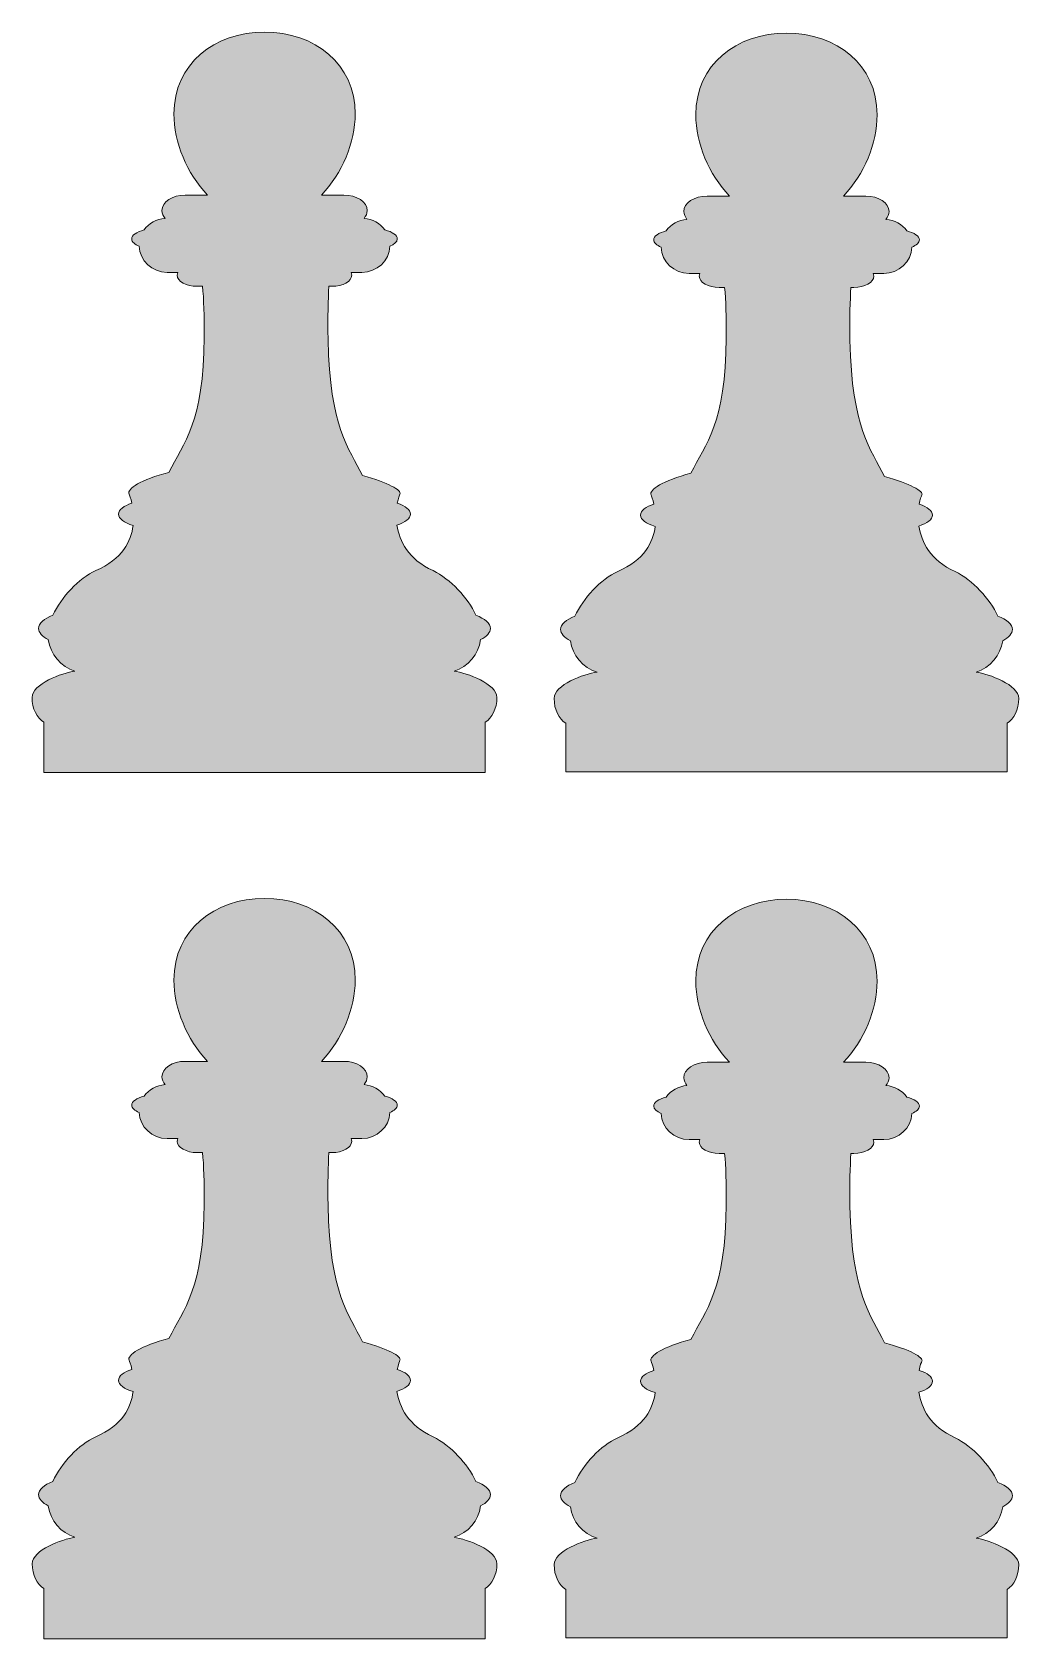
# Model space of a CAD drawing. Header units: inches. Extents: x 492 to 1331, y -1203 to -612.
# Drawn here: x 1131.2 to 1208.3, y -1193.5 to -1068 of the extents above; entities that cross this region are included whole.
import ezdxf

# ---------------------------------------------------------------- set-up
doc = ezdxf.new("R2010")
doc.units = ezdxf.units.IN
doc.header["$MEASUREMENT"] = 0
doc.layers.add('Layer 1', color=7, linetype='Continuous')

msp = doc.modelspace()

# ---------------------------------------------------------------- hatches: boundary and pattern name
at = {"layer": 'Layer 1'}
h = msp.add_hatch(color=7, dxfattribs=at)
h.dxf.hatch_style = 2
edge = h.paths.add_edge_path()
edge.add_spline(control_points=[(1167.48, -1119.92), (1167.48, -1118.88), (1165.16, -1118.01), (1164.13, -1117.86), (1165.23, -1117.53), (1166.05, -1116.57), (1166.21, -1115.41), (1166.69, -1115.16), (1166.97, -1114.86), (1166.97, -1114.54), (1166.97, -1114.14), (1166.54, -1113.78), (1165.84, -1113.5), (1165.2, -1112.12), (1163.85, -1110.68), (1162.5, -1110.02), (1160.55, -1109.14), (1159.86, -1107.71), (1159.67, -1106.46), (1160.32, -1106.25), (1160.73, -1105.94), (1160.73, -1105.6), (1160.73, -1105.27), (1160.33, -1104.96), (1159.7, -1104.75), (1159.77, -1104.37), (1159.86, -1104.11), (1159.9, -1104.04), (1160.07, -1103.76), (1158.99, -1103.13), (1156.98, -1102.59), (1155.95, -1100.46), (1154.42, -1098.87), (1154.29, -1091.94), (1154.26, -1090.19), (1154.29, -1088.84), (1154.36, -1087.81), (1154.36, -1087.81), (1154.59, -1087.81), (1154.59, -1087.81), (1155.45, -1087.81), (1156.14, -1087.42), (1156.14, -1086.93), (1156.14, -1086.86), (1156.12, -1086.79), (1156.09, -1086.72), (1156.09, -1086.72), (1156.93, -1086.72), (1156.93, -1086.72), (1158.12, -1086.72), (1159.08, -1085.81), (1159.12, -1084.68), (1159.48, -1084.53), (1159.7, -1084.33), (1159.7, -1084.11), (1159.7, -1083.82), (1159.32, -1083.56), (1158.73, -1083.4), (1158.36, -1082.9), (1157.77, -1082.55), (1157.1, -1082.5), (1157.25, -1082.32), (1157.35, -1082.12), (1157.35, -1081.89), (1157.35, -1081.22), (1156.53, -1080.68), (1155.52, -1080.68), (1155.52, -1080.68), (1153.78, -1080.68), (1153.78, -1080.68), (1155.38, -1078.99), (1156.41, -1076.56), (1156.41, -1074.34), (1156.41, -1070.43), (1153.24, -1067.95), (1149.33, -1067.95), (1145.42, -1067.95), (1142.25, -1070.43), (1142.25, -1074.34), (1142.25, -1076.56), (1143.27, -1078.99), (1144.87, -1080.68), (1144.87, -1080.68), (1143.14, -1080.68), (1143.14, -1080.68), (1142.13, -1080.68), (1141.31, -1081.22), (1141.31, -1081.89), (1141.31, -1082.12), (1141.4, -1082.32), (1141.56, -1082.5), (1140.88, -1082.55), (1140.29, -1082.9), (1139.92, -1083.4), (1139.34, -1083.56), (1138.95, -1083.82), (1138.95, -1084.11), (1138.95, -1084.33), (1139.17, -1084.53), (1139.54, -1084.68), (1139.58, -1085.81), (1140.54, -1086.72), (1141.72, -1086.72), (1141.72, -1086.72), (1142.56, -1086.72), (1142.56, -1086.72), (1142.53, -1086.79), (1142.51, -1086.86), (1142.51, -1086.93), (1142.51, -1087.42), (1143.21, -1087.81), (1144.07, -1087.81), (1144.07, -1087.81), (1144.49, -1087.81), (1144.49, -1087.81), (1144.58, -1088.81), (1144.63, -1090.11), (1144.62, -1091.78), (1144.59, -1098.43), (1142.99, -1100.07), (1141.86, -1102.34), (1139.66, -1102.9), (1138.56, -1103.64), (1138.75, -1104.04), (1138.78, -1104.11), (1138.89, -1104.37), (1138.97, -1104.75), (1138.33, -1104.96), (1137.92, -1105.26), (1137.92, -1105.6), (1137.92, -1105.96), (1138.37, -1106.28), (1139.06, -1106.49), (1138.91, -1107.71), (1138.22, -1109.11), (1136.15, -1110.02), (1134.8, -1110.61), (1133.45, -1112.1), (1132.8, -1113.5), (1132.11, -1113.78), (1131.68, -1114.14), (1131.68, -1114.54), (1131.68, -1114.86), (1131.97, -1115.16), (1132.44, -1115.41), (1132.6, -1116.57), (1133.42, -1117.53), (1134.52, -1117.86), (1133.5, -1118.01), (1131.17, -1118.88), (1131.17, -1119.92), (1131.17, -1120.8), (1131.55, -1121.55), (1132.09, -1121.86), (1132.09, -1121.86), (1132.09, -1125.8), (1132.09, -1125.8), (1132.09, -1125.8), (1166.57, -1125.8), (1166.57, -1125.8), (1166.57, -1125.8), (1166.57, -1121.86), (1166.57, -1121.86), (1167.1, -1121.55), (1167.48, -1120.8), (1167.48, -1119.92)], knot_values=[0, 0, 0, 0, 1, 1, 1, 2, 2, 2, 3, 3, 3, 4, 4, 4, 5, 5, 5, 6, 6, 6, 7, 7, 7, 8, 8, 8, 9, 9, 9, 10, 10, 10, 11, 11, 11, 12, 12, 12, 13, 13, 13, 14, 14, 14, 15, 15, 15, 16, 16, 16, 17, 17, 17, 18, 18, 18, 19, 19, 19, 20, 20, 20, 21, 21, 21, 22, 22, 22, 23, 23, 23, 24, 24, 24, 25, 25, 25, 26, 26, 26, 27, 27, 27, 28, 28, 28, 29, 29, 29, 30, 30, 30, 31, 31, 31, 32, 32, 32, 33, 33, 33, 34, 34, 34, 35, 35, 35, 36, 36, 36, 37, 37, 37, 38, 38, 38, 39, 39, 39, 40, 40, 40, 41, 41, 41, 42, 42, 42, 43, 43, 43, 44, 44, 44, 45, 45, 45, 46, 46, 46, 47, 47, 47, 48, 48, 48, 49, 49, 49, 50, 50, 50, 51, 51, 51, 52, 52, 52, 53, 53, 53, 54, 54, 54, 55, 55, 55, 55], degree=3, periodic=1)
h = msp.add_hatch(color=7, dxfattribs=at)
h.dxf.hatch_style = 2
edge = h.paths.add_edge_path()
edge.add_spline(control_points=[(1208.25, -1120), (1208.25, -1118.95), (1205.93, -1118.09), (1204.91, -1117.94), (1206, -1117.6), (1206.83, -1116.65), (1206.99, -1115.49), (1207.46, -1115.23), (1207.75, -1114.94), (1207.75, -1114.61), (1207.75, -1114.22), (1207.32, -1113.85), (1206.62, -1113.57), (1205.97, -1112.2), (1204.63, -1110.75), (1203.28, -1110.09), (1201.33, -1109.22), (1200.63, -1107.78), (1200.45, -1106.54), (1201.1, -1106.32), (1201.51, -1106.02), (1201.51, -1105.68), (1201.51, -1105.34), (1201.11, -1105.04), (1200.47, -1104.83), (1200.54, -1104.44), (1200.63, -1104.18), (1200.68, -1104.11), (1200.84, -1103.83), (1199.77, -1103.21), (1197.75, -1102.66), (1196.73, -1100.54), (1195.19, -1098.95), (1195.06, -1092.02), (1195.03, -1090.27), (1195.06, -1088.92), (1195.14, -1087.89), (1195.14, -1087.89), (1195.36, -1087.89), (1195.36, -1087.89), (1196.22, -1087.89), (1196.92, -1087.49), (1196.92, -1087.01), (1196.92, -1086.94), (1196.9, -1086.86), (1196.87, -1086.8), (1196.87, -1086.8), (1197.7, -1086.8), (1197.7, -1086.8), (1198.89, -1086.8), (1199.85, -1085.89), (1199.89, -1084.76), (1200.26, -1084.6), (1200.48, -1084.4), (1200.48, -1084.18), (1200.48, -1083.89), (1200.09, -1083.64), (1199.51, -1083.48), (1199.14, -1082.97), (1198.55, -1082.63), (1197.87, -1082.58), (1198.03, -1082.4), (1198.12, -1082.19), (1198.12, -1081.97), (1198.12, -1081.3), (1197.3, -1080.76), (1196.29, -1080.76), (1196.29, -1080.76), (1194.56, -1080.76), (1194.56, -1080.76), (1196.16, -1079.07), (1197.18, -1076.64), (1197.18, -1074.41), (1197.18, -1070.5), (1194.01, -1068.03), (1190.1, -1068.03), (1186.19, -1068.03), (1183.02, -1070.5), (1183.02, -1074.41), (1183.02, -1076.64), (1184.05, -1079.07), (1185.65, -1080.76), (1185.65, -1080.76), (1183.91, -1080.76), (1183.91, -1080.76), (1182.9, -1080.76), (1182.08, -1081.3), (1182.08, -1081.97), (1182.08, -1082.19), (1182.18, -1082.4), (1182.33, -1082.58), (1181.66, -1082.63), (1181.06, -1082.97), (1180.7, -1083.48), (1180.11, -1083.64), (1179.73, -1083.89), (1179.73, -1084.18), (1179.73, -1084.4), (1179.95, -1084.6), (1180.31, -1084.76), (1180.35, -1085.89), (1181.31, -1086.8), (1182.5, -1086.8), (1182.5, -1086.8), (1183.34, -1086.8), (1183.34, -1086.8), (1183.3, -1086.86), (1183.29, -1086.94), (1183.29, -1087.01), (1183.29, -1087.49), (1183.98, -1087.89), (1184.84, -1087.89), (1184.84, -1087.89), (1185.27, -1087.89), (1185.27, -1087.89), (1185.36, -1088.89), (1185.41, -1090.18), (1185.4, -1091.85), (1185.37, -1098.5), (1183.77, -1100.15), (1182.64, -1102.41), (1180.44, -1102.98), (1179.33, -1103.72), (1179.53, -1104.11), (1179.56, -1104.18), (1179.66, -1104.44), (1179.75, -1104.82), (1179.1, -1105.03), (1178.7, -1105.34), (1178.7, -1105.68), (1178.7, -1106.03), (1179.14, -1106.35), (1179.84, -1106.56), (1179.69, -1107.79), (1179, -1109.19), (1176.93, -1110.09), (1175.58, -1110.69), (1174.22, -1112.17), (1173.58, -1113.58), (1172.88, -1113.86), (1172.46, -1114.22), (1172.46, -1114.61), (1172.46, -1114.94), (1172.74, -1115.23), (1173.22, -1115.49), (1173.38, -1116.65), (1174.2, -1117.6), (1175.3, -1117.94), (1174.27, -1118.09), (1171.95, -1118.95), (1171.95, -1120), (1171.95, -1120.88), (1172.33, -1121.63), (1172.86, -1121.93), (1172.86, -1121.93), (1172.86, -1125.73), (1172.86, -1125.73), (1172.86, -1125.73), (1207.34, -1125.73), (1207.34, -1125.73), (1207.34, -1125.73), (1207.34, -1121.93), (1207.34, -1121.93), (1207.88, -1121.63), (1208.25, -1120.88), (1208.25, -1120)], knot_values=[0, 0, 0, 0, 1, 1, 1, 2, 2, 2, 3, 3, 3, 4, 4, 4, 5, 5, 5, 6, 6, 6, 7, 7, 7, 8, 8, 8, 9, 9, 9, 10, 10, 10, 11, 11, 11, 12, 12, 12, 13, 13, 13, 14, 14, 14, 15, 15, 15, 16, 16, 16, 17, 17, 17, 18, 18, 18, 19, 19, 19, 20, 20, 20, 21, 21, 21, 22, 22, 22, 23, 23, 23, 24, 24, 24, 25, 25, 25, 26, 26, 26, 27, 27, 27, 28, 28, 28, 29, 29, 29, 30, 30, 30, 31, 31, 31, 32, 32, 32, 33, 33, 33, 34, 34, 34, 35, 35, 35, 36, 36, 36, 37, 37, 37, 38, 38, 38, 39, 39, 39, 40, 40, 40, 41, 41, 41, 42, 42, 42, 43, 43, 43, 44, 44, 44, 45, 45, 45, 46, 46, 46, 47, 47, 47, 48, 48, 48, 49, 49, 49, 50, 50, 50, 51, 51, 51, 52, 52, 52, 53, 53, 53, 54, 54, 54, 55, 55, 55, 55], degree=3, periodic=1)
h = msp.add_hatch(color=7, dxfattribs=at)
h.dxf.hatch_style = 2
edge = h.paths.add_edge_path()
edge.add_spline(control_points=[(1167.48, -1187.59), (1167.48, -1186.54), (1165.16, -1185.68), (1164.13, -1185.53), (1165.23, -1185.19), (1166.05, -1184.24), (1166.21, -1183.08), (1166.69, -1182.82), (1166.97, -1182.52), (1166.97, -1182.2), (1166.97, -1181.81), (1166.54, -1181.44), (1165.84, -1181.16), (1165.2, -1179.79), (1163.85, -1178.34), (1162.5, -1177.68), (1160.55, -1176.8), (1159.86, -1175.37), (1159.67, -1174.13), (1160.32, -1173.91), (1160.73, -1173.61), (1160.73, -1173.27), (1160.73, -1172.93), (1160.33, -1172.63), (1159.7, -1172.42), (1159.77, -1172.03), (1159.86, -1171.77), (1159.9, -1171.7), (1160.07, -1171.42), (1158.99, -1170.8), (1156.98, -1170.25), (1155.95, -1168.13), (1154.42, -1166.54), (1154.29, -1159.61), (1154.26, -1157.86), (1154.29, -1156.51), (1154.36, -1155.48), (1154.36, -1155.48), (1154.59, -1155.48), (1154.59, -1155.48), (1155.45, -1155.48), (1156.14, -1155.08), (1156.14, -1154.6), (1156.14, -1154.52), (1156.12, -1154.45), (1156.09, -1154.38), (1156.09, -1154.38), (1156.93, -1154.38), (1156.93, -1154.38), (1158.11, -1154.38), (1159.08, -1153.48), (1159.12, -1152.35), (1159.48, -1152.19), (1159.7, -1151.99), (1159.7, -1151.77), (1159.7, -1151.48), (1159.32, -1151.23), (1158.73, -1151.07), (1158.36, -1150.56), (1157.77, -1150.22), (1157.1, -1150.17), (1157.25, -1149.99), (1157.35, -1149.78), (1157.35, -1149.56), (1157.35, -1148.89), (1156.53, -1148.35), (1155.52, -1148.35), (1155.52, -1148.35), (1153.78, -1148.35), (1153.78, -1148.35), (1155.38, -1146.66), (1156.41, -1144.23), (1156.41, -1142), (1156.41, -1138.09), (1153.24, -1135.62), (1149.33, -1135.62), (1145.42, -1135.62), (1142.25, -1138.09), (1142.25, -1142), (1142.25, -1144.23), (1143.27, -1146.66), (1144.87, -1148.35), (1144.87, -1148.35), (1143.14, -1148.35), (1143.14, -1148.35), (1142.13, -1148.35), (1141.31, -1148.89), (1141.31, -1149.56), (1141.31, -1149.78), (1141.4, -1149.99), (1141.56, -1150.17), (1140.88, -1150.22), (1140.29, -1150.56), (1139.92, -1151.07), (1139.34, -1151.23), (1138.95, -1151.48), (1138.95, -1151.77), (1138.95, -1151.99), (1139.17, -1152.19), (1139.54, -1152.35), (1139.58, -1153.48), (1140.54, -1154.38), (1141.72, -1154.38), (1141.72, -1154.38), (1142.56, -1154.38), (1142.56, -1154.38), (1142.53, -1154.45), (1142.51, -1154.52), (1142.51, -1154.6), (1142.51, -1155.08), (1143.21, -1155.48), (1144.07, -1155.48), (1144.07, -1155.48), (1144.49, -1155.48), (1144.49, -1155.48), (1144.58, -1156.48), (1144.63, -1157.77), (1144.62, -1159.44), (1144.59, -1166.09), (1142.99, -1167.74), (1141.86, -1170), (1139.66, -1170.56), (1138.56, -1171.31), (1138.75, -1171.7), (1138.78, -1171.77), (1138.89, -1172.03), (1138.97, -1172.41), (1138.33, -1172.62), (1137.92, -1172.93), (1137.92, -1173.27), (1137.92, -1173.62), (1138.37, -1173.94), (1139.06, -1174.15), (1138.91, -1175.37), (1138.22, -1176.78), (1136.15, -1177.68), (1134.8, -1178.28), (1133.45, -1179.76), (1132.8, -1181.16), (1132.11, -1181.45), (1131.68, -1181.81), (1131.68, -1182.2), (1131.68, -1182.52), (1131.97, -1182.82), (1132.44, -1183.08), (1132.6, -1184.24), (1133.42, -1185.19), (1134.52, -1185.53), (1133.5, -1185.68), (1131.18, -1186.54), (1131.18, -1187.59), (1131.18, -1188.47), (1131.55, -1189.22), (1132.09, -1189.52), (1132.09, -1189.52), (1132.09, -1193.46), (1132.09, -1193.46), (1132.09, -1193.46), (1166.56, -1193.46), (1166.56, -1193.46), (1166.56, -1193.46), (1166.56, -1189.52), (1166.56, -1189.52), (1167.1, -1189.22), (1167.48, -1188.47), (1167.48, -1187.59)], knot_values=[0, 0, 0, 0, 1, 1, 1, 2, 2, 2, 3, 3, 3, 4, 4, 4, 5, 5, 5, 6, 6, 6, 7, 7, 7, 8, 8, 8, 9, 9, 9, 10, 10, 10, 11, 11, 11, 12, 12, 12, 13, 13, 13, 14, 14, 14, 15, 15, 15, 16, 16, 16, 17, 17, 17, 18, 18, 18, 19, 19, 19, 20, 20, 20, 21, 21, 21, 22, 22, 22, 23, 23, 23, 24, 24, 24, 25, 25, 25, 26, 26, 26, 27, 27, 27, 28, 28, 28, 29, 29, 29, 30, 30, 30, 31, 31, 31, 32, 32, 32, 33, 33, 33, 34, 34, 34, 35, 35, 35, 36, 36, 36, 37, 37, 37, 38, 38, 38, 39, 39, 39, 40, 40, 40, 41, 41, 41, 42, 42, 42, 43, 43, 43, 44, 44, 44, 45, 45, 45, 46, 46, 46, 47, 47, 47, 48, 48, 48, 49, 49, 49, 50, 50, 50, 51, 51, 51, 52, 52, 52, 53, 53, 53, 54, 54, 54, 55, 55, 55, 55], degree=3, periodic=1)
h = msp.add_hatch(color=7, dxfattribs=at)
h.dxf.hatch_style = 2
edge = h.paths.add_edge_path()
edge.add_spline(control_points=[(1208.25, -1187.66), (1208.25, -1186.62), (1205.93, -1185.75), (1204.91, -1185.6), (1206, -1185.27), (1206.83, -1184.31), (1206.99, -1183.15), (1207.46, -1182.9), (1207.75, -1182.6), (1207.75, -1182.28), (1207.75, -1181.88), (1207.32, -1181.52), (1206.62, -1181.24), (1205.97, -1179.86), (1204.62, -1178.42), (1203.28, -1177.76), (1201.33, -1176.88), (1200.63, -1175.45), (1200.45, -1174.2), (1201.1, -1173.99), (1201.51, -1173.68), (1201.51, -1173.34), (1201.51, -1173), (1201.11, -1172.7), (1200.47, -1172.49), (1200.54, -1172.11), (1200.63, -1171.85), (1200.68, -1171.78), (1200.84, -1171.49), (1199.77, -1170.87), (1197.75, -1170.33), (1196.73, -1168.2), (1195.19, -1166.61), (1195.06, -1159.68), (1195.03, -1157.93), (1195.06, -1156.58), (1195.14, -1155.55), (1195.14, -1155.55), (1195.36, -1155.55), (1195.36, -1155.55), (1196.22, -1155.55), (1196.92, -1155.16), (1196.92, -1154.67), (1196.92, -1154.6), (1196.9, -1154.53), (1196.87, -1154.46), (1196.87, -1154.46), (1197.7, -1154.46), (1197.7, -1154.46), (1198.89, -1154.46), (1199.85, -1153.55), (1199.89, -1152.42), (1200.26, -1152.27), (1200.48, -1152.07), (1200.48, -1151.85), (1200.48, -1151.56), (1200.09, -1151.3), (1199.51, -1151.14), (1199.14, -1150.64), (1198.55, -1150.29), (1197.87, -1150.24), (1198.03, -1150.06), (1198.12, -1149.85), (1198.12, -1149.63), (1198.12, -1148.96), (1197.3, -1148.42), (1196.29, -1148.42), (1196.29, -1148.42), (1194.56, -1148.42), (1194.56, -1148.42), (1196.16, -1146.73), (1197.18, -1144.3), (1197.18, -1142.08), (1197.18, -1138.17), (1194.01, -1135.69), (1190.1, -1135.69), (1186.19, -1135.69), (1183.02, -1138.17), (1183.02, -1142.08), (1183.02, -1144.3), (1184.05, -1146.73), (1185.65, -1148.42), (1185.65, -1148.42), (1183.91, -1148.42), (1183.91, -1148.42), (1182.9, -1148.42), (1182.08, -1148.96), (1182.08, -1149.63), (1182.08, -1149.85), (1182.18, -1150.06), (1182.33, -1150.24), (1181.66, -1150.29), (1181.06, -1150.64), (1180.7, -1151.14), (1180.11, -1151.3), (1179.73, -1151.56), (1179.73, -1151.85), (1179.73, -1152.07), (1179.95, -1152.27), (1180.31, -1152.42), (1180.35, -1153.55), (1181.31, -1154.46), (1182.5, -1154.46), (1182.5, -1154.46), (1183.34, -1154.46), (1183.34, -1154.46), (1183.3, -1154.53), (1183.29, -1154.6), (1183.29, -1154.67), (1183.29, -1155.16), (1183.98, -1155.55), (1184.84, -1155.55), (1184.84, -1155.55), (1185.27, -1155.55), (1185.27, -1155.55), (1185.36, -1156.55), (1185.41, -1157.85), (1185.4, -1159.52), (1185.37, -1166.17), (1183.77, -1167.81), (1182.64, -1170.08), (1180.44, -1170.64), (1179.33, -1171.38), (1179.53, -1171.78), (1179.56, -1171.85), (1179.66, -1172.11), (1179.75, -1172.49), (1179.1, -1172.7), (1178.7, -1173), (1178.7, -1173.34), (1178.7, -1173.7), (1179.14, -1174.02), (1179.84, -1174.23), (1179.69, -1175.45), (1179, -1176.85), (1176.93, -1177.76), (1175.58, -1178.35), (1174.22, -1179.84), (1173.58, -1181.24), (1172.88, -1181.52), (1172.46, -1181.88), (1172.46, -1182.28), (1172.46, -1182.6), (1172.74, -1182.9), (1173.22, -1183.15), (1173.38, -1184.31), (1174.2, -1185.27), (1175.3, -1185.6), (1174.27, -1185.75), (1171.95, -1186.62), (1171.95, -1187.66), (1171.95, -1188.54), (1172.33, -1189.29), (1172.86, -1189.6), (1172.86, -1189.6), (1172.86, -1193.39), (1172.86, -1193.39), (1172.86, -1193.39), (1207.34, -1193.39), (1207.34, -1193.39), (1207.34, -1193.39), (1207.34, -1189.6), (1207.34, -1189.6), (1207.88, -1189.29), (1208.25, -1188.54), (1208.25, -1187.66)], knot_values=[0, 0, 0, 0, 1, 1, 1, 2, 2, 2, 3, 3, 3, 4, 4, 4, 5, 5, 5, 6, 6, 6, 7, 7, 7, 8, 8, 8, 9, 9, 9, 10, 10, 10, 11, 11, 11, 12, 12, 12, 13, 13, 13, 14, 14, 14, 15, 15, 15, 16, 16, 16, 17, 17, 17, 18, 18, 18, 19, 19, 19, 20, 20, 20, 21, 21, 21, 22, 22, 22, 23, 23, 23, 24, 24, 24, 25, 25, 25, 26, 26, 26, 27, 27, 27, 28, 28, 28, 29, 29, 29, 30, 30, 30, 31, 31, 31, 32, 32, 32, 33, 33, 33, 34, 34, 34, 35, 35, 35, 36, 36, 36, 37, 37, 37, 38, 38, 38, 39, 39, 39, 40, 40, 40, 41, 41, 41, 42, 42, 42, 43, 43, 43, 44, 44, 44, 45, 45, 45, 46, 46, 46, 47, 47, 47, 48, 48, 48, 49, 49, 49, 50, 50, 50, 51, 51, 51, 52, 52, 52, 53, 53, 53, 54, 54, 54, 55, 55, 55, 55], degree=3, periodic=1)

# ---------------------------------------------------------------- linework, layer by layer
at = {"layer": 'Layer 1', "lineweight": 0}
for points in [[(1167.48, -1119.92), (1167.48, -1118.88), (1165.16, -1118.01), (1164.13, -1117.86), (1165.23, -1117.53), (1166.05, -1116.57), (1166.21, -1115.41), (1166.69, -1115.16), (1166.97, -1114.86), (1166.97, -1114.54), (1166.97, -1114.14), (1166.54, -1113.78), (1165.84, -1113.5), (1165.2, -1112.12), (1163.85, -1110.68), (1162.5, -1110.02), (1160.55, -1109.14), (1159.86, -1107.71), (1159.67, -1106.46), (1160.32, -1106.25), (1160.73, -1105.94), (1160.73, -1105.6), (1160.73, -1105.27), (1160.33, -1104.96), (1159.7, -1104.75), (1159.77, -1104.37), (1159.86, -1104.11), (1159.9, -1104.04), (1160.07, -1103.76), (1158.99, -1103.13), (1156.98, -1102.59), (1155.95, -1100.46), (1154.42, -1098.87), (1154.29, -1091.94), (1154.26, -1090.19), (1154.29, -1088.84), (1154.36, -1087.81), (1154.36, -1087.81), (1154.59, -1087.81), (1154.59, -1087.81), (1155.45, -1087.81), (1156.14, -1087.42), (1156.14, -1086.93), (1156.14, -1086.86), (1156.12, -1086.79), (1156.09, -1086.72), (1156.09, -1086.72), (1156.93, -1086.72), (1156.93, -1086.72), (1158.12, -1086.72), (1159.08, -1085.81), (1159.12, -1084.68), (1159.48, -1084.53), (1159.7, -1084.33), (1159.7, -1084.11), (1159.7, -1083.82), (1159.32, -1083.56), (1158.73, -1083.4), (1158.36, -1082.9), (1157.77, -1082.55), (1157.1, -1082.5), (1157.25, -1082.32), (1157.35, -1082.12), (1157.35, -1081.89), (1157.35, -1081.22), (1156.53, -1080.68), (1155.52, -1080.68), (1155.52, -1080.68), (1153.78, -1080.68), (1153.78, -1080.68), (1155.38, -1078.99), (1156.41, -1076.56), (1156.41, -1074.34), (1156.41, -1070.43), (1153.24, -1067.95), (1149.33, -1067.95), (1145.42, -1067.95), (1142.25, -1070.43), (1142.25, -1074.34), (1142.25, -1076.56), (1143.27, -1078.99), (1144.87, -1080.68), (1144.87, -1080.68), (1143.14, -1080.68), (1143.14, -1080.68), (1142.13, -1080.68), (1141.31, -1081.22), (1141.31, -1081.89), (1141.31, -1082.12), (1141.4, -1082.32), (1141.56, -1082.5), (1140.88, -1082.55), (1140.29, -1082.9), (1139.92, -1083.4), (1139.34, -1083.56), (1138.95, -1083.82), (1138.95, -1084.11), (1138.95, -1084.33), (1139.17, -1084.53), (1139.54, -1084.68), (1139.58, -1085.81), (1140.54, -1086.72), (1141.72, -1086.72), (1141.72, -1086.72), (1142.56, -1086.72), (1142.56, -1086.72), (1142.53, -1086.79), (1142.51, -1086.86), (1142.51, -1086.93), (1142.51, -1087.42), (1143.21, -1087.81), (1144.07, -1087.81), (1144.07, -1087.81), (1144.49, -1087.81), (1144.49, -1087.81), (1144.58, -1088.81), (1144.63, -1090.11), (1144.62, -1091.78), (1144.59, -1098.43), (1142.99, -1100.07), (1141.86, -1102.34), (1139.66, -1102.9), (1138.56, -1103.64), (1138.75, -1104.04), (1138.78, -1104.11), (1138.89, -1104.37), (1138.97, -1104.75), (1138.33, -1104.96), (1137.92, -1105.26), (1137.92, -1105.6), (1137.92, -1105.96), (1138.37, -1106.28), (1139.06, -1106.49), (1138.91, -1107.71), (1138.22, -1109.11), (1136.15, -1110.02), (1134.8, -1110.61), (1133.45, -1112.1), (1132.8, -1113.5), (1132.11, -1113.78), (1131.68, -1114.14), (1131.68, -1114.54), (1131.68, -1114.86), (1131.97, -1115.16), (1132.44, -1115.41), (1132.6, -1116.57), (1133.42, -1117.53), (1134.52, -1117.86), (1133.5, -1118.01), (1131.17, -1118.88), (1131.17, -1119.92), (1131.17, -1120.8), (1131.55, -1121.55), (1132.09, -1121.86), (1132.09, -1121.86), (1132.09, -1125.8), (1132.09, -1125.8), (1132.09, -1125.8), (1166.57, -1125.8), (1166.57, -1125.8), (1166.57, -1125.8), (1166.57, -1121.86), (1166.57, -1121.86), (1167.1, -1121.55), (1167.48, -1120.8), (1167.48, -1119.92)], [(1208.25, -1120), (1208.25, -1118.95), (1205.93, -1118.09), (1204.91, -1117.94), (1206, -1117.6), (1206.83, -1116.65), (1206.99, -1115.49), (1207.46, -1115.23), (1207.75, -1114.94), (1207.75, -1114.61), (1207.75, -1114.22), (1207.32, -1113.85), (1206.62, -1113.57), (1205.97, -1112.2), (1204.63, -1110.75), (1203.28, -1110.09), (1201.33, -1109.22), (1200.63, -1107.78), (1200.45, -1106.54), (1201.1, -1106.32), (1201.51, -1106.02), (1201.51, -1105.68), (1201.51, -1105.34), (1201.11, -1105.04), (1200.47, -1104.83), (1200.54, -1104.44), (1200.63, -1104.18), (1200.68, -1104.11), (1200.84, -1103.83), (1199.77, -1103.21), (1197.75, -1102.66), (1196.73, -1100.54), (1195.19, -1098.95), (1195.06, -1092.02), (1195.03, -1090.27), (1195.06, -1088.92), (1195.14, -1087.89), (1195.14, -1087.89), (1195.36, -1087.89), (1195.36, -1087.89), (1196.22, -1087.89), (1196.92, -1087.49), (1196.92, -1087.01), (1196.92, -1086.94), (1196.9, -1086.86), (1196.87, -1086.8), (1196.87, -1086.8), (1197.7, -1086.8), (1197.7, -1086.8), (1198.89, -1086.8), (1199.85, -1085.89), (1199.89, -1084.76), (1200.26, -1084.6), (1200.48, -1084.4), (1200.48, -1084.18), (1200.48, -1083.89), (1200.09, -1083.64), (1199.51, -1083.48), (1199.14, -1082.97), (1198.55, -1082.63), (1197.87, -1082.58), (1198.03, -1082.4), (1198.12, -1082.19), (1198.12, -1081.97), (1198.12, -1081.3), (1197.3, -1080.76), (1196.29, -1080.76), (1196.29, -1080.76), (1194.56, -1080.76), (1194.56, -1080.76), (1196.16, -1079.07), (1197.18, -1076.64), (1197.18, -1074.41), (1197.18, -1070.5), (1194.01, -1068.03), (1190.1, -1068.03), (1186.19, -1068.03), (1183.02, -1070.5), (1183.02, -1074.41), (1183.02, -1076.64), (1184.05, -1079.07), (1185.65, -1080.76), (1185.65, -1080.76), (1183.91, -1080.76), (1183.91, -1080.76), (1182.9, -1080.76), (1182.08, -1081.3), (1182.08, -1081.97), (1182.08, -1082.19), (1182.18, -1082.4), (1182.33, -1082.58), (1181.66, -1082.63), (1181.06, -1082.97), (1180.7, -1083.48), (1180.11, -1083.64), (1179.73, -1083.89), (1179.73, -1084.18), (1179.73, -1084.4), (1179.95, -1084.6), (1180.31, -1084.76), (1180.35, -1085.89), (1181.31, -1086.8), (1182.5, -1086.8), (1182.5, -1086.8), (1183.34, -1086.8), (1183.34, -1086.8), (1183.3, -1086.86), (1183.29, -1086.94), (1183.29, -1087.01), (1183.29, -1087.49), (1183.98, -1087.89), (1184.84, -1087.89), (1184.84, -1087.89), (1185.27, -1087.89), (1185.27, -1087.89), (1185.36, -1088.89), (1185.41, -1090.18), (1185.4, -1091.85), (1185.37, -1098.5), (1183.77, -1100.15), (1182.64, -1102.41), (1180.44, -1102.98), (1179.33, -1103.72), (1179.53, -1104.11), (1179.56, -1104.18), (1179.66, -1104.44), (1179.75, -1104.82), (1179.1, -1105.03), (1178.7, -1105.34), (1178.7, -1105.68), (1178.7, -1106.03), (1179.14, -1106.35), (1179.84, -1106.56), (1179.69, -1107.79), (1179, -1109.19), (1176.93, -1110.09), (1175.58, -1110.69), (1174.22, -1112.17), (1173.58, -1113.58), (1172.88, -1113.86), (1172.46, -1114.22), (1172.46, -1114.61), (1172.46, -1114.94), (1172.74, -1115.23), (1173.22, -1115.49), (1173.38, -1116.65), (1174.2, -1117.6), (1175.3, -1117.94), (1174.27, -1118.09), (1171.95, -1118.95), (1171.95, -1120), (1171.95, -1120.88), (1172.33, -1121.63), (1172.86, -1121.93), (1172.86, -1121.93), (1172.86, -1125.73), (1172.86, -1125.73), (1172.86, -1125.73), (1207.34, -1125.73), (1207.34, -1125.73), (1207.34, -1125.73), (1207.34, -1121.93), (1207.34, -1121.93), (1207.88, -1121.63), (1208.25, -1120.88), (1208.25, -1120)], [(1167.48, -1187.59), (1167.48, -1186.54), (1165.16, -1185.68), (1164.13, -1185.53), (1165.23, -1185.19), (1166.05, -1184.24), (1166.21, -1183.08), (1166.69, -1182.82), (1166.97, -1182.52), (1166.97, -1182.2), (1166.97, -1181.81), (1166.54, -1181.44), (1165.84, -1181.16), (1165.2, -1179.79), (1163.85, -1178.34), (1162.5, -1177.68), (1160.55, -1176.8), (1159.86, -1175.37), (1159.67, -1174.13), (1160.32, -1173.91), (1160.73, -1173.61), (1160.73, -1173.27), (1160.73, -1172.93), (1160.33, -1172.63), (1159.7, -1172.42), (1159.77, -1172.03), (1159.86, -1171.77), (1159.9, -1171.7), (1160.07, -1171.42), (1158.99, -1170.8), (1156.98, -1170.25), (1155.95, -1168.13), (1154.42, -1166.54), (1154.29, -1159.61), (1154.26, -1157.86), (1154.29, -1156.51), (1154.36, -1155.48), (1154.36, -1155.48), (1154.59, -1155.48), (1154.59, -1155.48), (1155.45, -1155.48), (1156.14, -1155.08), (1156.14, -1154.6), (1156.14, -1154.52), (1156.12, -1154.45), (1156.09, -1154.38), (1156.09, -1154.38), (1156.93, -1154.38), (1156.93, -1154.38), (1158.11, -1154.38), (1159.08, -1153.48), (1159.12, -1152.35), (1159.48, -1152.19), (1159.7, -1151.99), (1159.7, -1151.77), (1159.7, -1151.48), (1159.32, -1151.23), (1158.73, -1151.07), (1158.36, -1150.56), (1157.77, -1150.22), (1157.1, -1150.17), (1157.25, -1149.99), (1157.35, -1149.78), (1157.35, -1149.56), (1157.35, -1148.89), (1156.53, -1148.35), (1155.52, -1148.35), (1155.52, -1148.35), (1153.78, -1148.35), (1153.78, -1148.35), (1155.38, -1146.66), (1156.41, -1144.23), (1156.41, -1142), (1156.41, -1138.09), (1153.24, -1135.62), (1149.33, -1135.62), (1145.42, -1135.62), (1142.25, -1138.09), (1142.25, -1142), (1142.25, -1144.23), (1143.27, -1146.66), (1144.87, -1148.35), (1144.87, -1148.35), (1143.14, -1148.35), (1143.14, -1148.35), (1142.13, -1148.35), (1141.31, -1148.89), (1141.31, -1149.56), (1141.31, -1149.78), (1141.4, -1149.99), (1141.56, -1150.17), (1140.88, -1150.22), (1140.29, -1150.56), (1139.92, -1151.07), (1139.34, -1151.23), (1138.95, -1151.48), (1138.95, -1151.77), (1138.95, -1151.99), (1139.17, -1152.19), (1139.54, -1152.35), (1139.58, -1153.48), (1140.54, -1154.38), (1141.72, -1154.38), (1141.72, -1154.38), (1142.56, -1154.38), (1142.56, -1154.38), (1142.53, -1154.45), (1142.51, -1154.52), (1142.51, -1154.6), (1142.51, -1155.08), (1143.21, -1155.48), (1144.07, -1155.48), (1144.07, -1155.48), (1144.49, -1155.48), (1144.49, -1155.48), (1144.58, -1156.48), (1144.63, -1157.77), (1144.62, -1159.44), (1144.59, -1166.09), (1142.99, -1167.74), (1141.86, -1170), (1139.66, -1170.56), (1138.56, -1171.31), (1138.75, -1171.7), (1138.78, -1171.77), (1138.89, -1172.03), (1138.97, -1172.41), (1138.33, -1172.62), (1137.92, -1172.93), (1137.92, -1173.27), (1137.92, -1173.62), (1138.37, -1173.94), (1139.06, -1174.15), (1138.91, -1175.37), (1138.22, -1176.78), (1136.15, -1177.68), (1134.8, -1178.28), (1133.45, -1179.76), (1132.8, -1181.16), (1132.11, -1181.45), (1131.68, -1181.81), (1131.68, -1182.2), (1131.68, -1182.52), (1131.97, -1182.82), (1132.44, -1183.08), (1132.6, -1184.24), (1133.42, -1185.19), (1134.52, -1185.53), (1133.5, -1185.68), (1131.18, -1186.54), (1131.18, -1187.59), (1131.18, -1188.47), (1131.55, -1189.22), (1132.09, -1189.52), (1132.09, -1189.52), (1132.09, -1193.46), (1132.09, -1193.46), (1132.09, -1193.46), (1166.56, -1193.46), (1166.56, -1193.46), (1166.56, -1193.46), (1166.56, -1189.52), (1166.56, -1189.52), (1167.1, -1189.22), (1167.48, -1188.47), (1167.48, -1187.59)], [(1208.25, -1187.66), (1208.25, -1186.62), (1205.93, -1185.75), (1204.91, -1185.6), (1206, -1185.27), (1206.83, -1184.31), (1206.99, -1183.15), (1207.46, -1182.9), (1207.75, -1182.6), (1207.75, -1182.28), (1207.75, -1181.88), (1207.32, -1181.52), (1206.62, -1181.24), (1205.97, -1179.86), (1204.62, -1178.42), (1203.28, -1177.76), (1201.33, -1176.88), (1200.63, -1175.45), (1200.45, -1174.2), (1201.1, -1173.99), (1201.51, -1173.68), (1201.51, -1173.34), (1201.51, -1173), (1201.11, -1172.7), (1200.47, -1172.49), (1200.54, -1172.11), (1200.63, -1171.85), (1200.68, -1171.78), (1200.84, -1171.49), (1199.77, -1170.87), (1197.75, -1170.33), (1196.73, -1168.2), (1195.19, -1166.61), (1195.06, -1159.68), (1195.03, -1157.93), (1195.06, -1156.58), (1195.14, -1155.55), (1195.14, -1155.55), (1195.36, -1155.55), (1195.36, -1155.55), (1196.22, -1155.55), (1196.92, -1155.16), (1196.92, -1154.67), (1196.92, -1154.6), (1196.9, -1154.53), (1196.87, -1154.46), (1196.87, -1154.46), (1197.7, -1154.46), (1197.7, -1154.46), (1198.89, -1154.46), (1199.85, -1153.55), (1199.89, -1152.42), (1200.26, -1152.27), (1200.48, -1152.07), (1200.48, -1151.85), (1200.48, -1151.56), (1200.09, -1151.3), (1199.51, -1151.14), (1199.14, -1150.64), (1198.55, -1150.29), (1197.87, -1150.24), (1198.03, -1150.06), (1198.12, -1149.85), (1198.12, -1149.63), (1198.12, -1148.96), (1197.3, -1148.42), (1196.29, -1148.42), (1196.29, -1148.42), (1194.56, -1148.42), (1194.56, -1148.42), (1196.16, -1146.73), (1197.18, -1144.3), (1197.18, -1142.08), (1197.18, -1138.17), (1194.01, -1135.69), (1190.1, -1135.69), (1186.19, -1135.69), (1183.02, -1138.17), (1183.02, -1142.08), (1183.02, -1144.3), (1184.05, -1146.73), (1185.65, -1148.42), (1185.65, -1148.42), (1183.91, -1148.42), (1183.91, -1148.42), (1182.9, -1148.42), (1182.08, -1148.96), (1182.08, -1149.63), (1182.08, -1149.85), (1182.18, -1150.06), (1182.33, -1150.24), (1181.66, -1150.29), (1181.06, -1150.64), (1180.7, -1151.14), (1180.11, -1151.3), (1179.73, -1151.56), (1179.73, -1151.85), (1179.73, -1152.07), (1179.95, -1152.27), (1180.31, -1152.42), (1180.35, -1153.55), (1181.31, -1154.46), (1182.5, -1154.46), (1182.5, -1154.46), (1183.34, -1154.46), (1183.34, -1154.46), (1183.3, -1154.53), (1183.29, -1154.6), (1183.29, -1154.67), (1183.29, -1155.16), (1183.98, -1155.55), (1184.84, -1155.55), (1184.84, -1155.55), (1185.27, -1155.55), (1185.27, -1155.55), (1185.36, -1156.55), (1185.41, -1157.85), (1185.4, -1159.52), (1185.37, -1166.17), (1183.77, -1167.81), (1182.64, -1170.08), (1180.44, -1170.64), (1179.33, -1171.38), (1179.53, -1171.78), (1179.56, -1171.85), (1179.66, -1172.11), (1179.75, -1172.49), (1179.1, -1172.7), (1178.7, -1173), (1178.7, -1173.34), (1178.7, -1173.7), (1179.14, -1174.02), (1179.84, -1174.23), (1179.69, -1175.45), (1179, -1176.85), (1176.93, -1177.76), (1175.58, -1178.35), (1174.22, -1179.84), (1173.58, -1181.24), (1172.88, -1181.52), (1172.46, -1181.88), (1172.46, -1182.28), (1172.46, -1182.6), (1172.74, -1182.9), (1173.22, -1183.15), (1173.38, -1184.31), (1174.2, -1185.27), (1175.3, -1185.6), (1174.27, -1185.75), (1171.95, -1186.62), (1171.95, -1187.66), (1171.95, -1188.54), (1172.33, -1189.29), (1172.86, -1189.6), (1172.86, -1189.6), (1172.86, -1193.39), (1172.86, -1193.39), (1172.86, -1193.39), (1207.34, -1193.39), (1207.34, -1193.39), (1207.34, -1193.39), (1207.34, -1189.6), (1207.34, -1189.6), (1207.88, -1189.29), (1208.25, -1188.54), (1208.25, -1187.66)]]:
    msp.add_open_spline(points, degree=3, knots=[0, 0, 0, 0, 1, 1, 1, 2, 2, 2, 3, 3, 3, 4, 4, 4, 5, 5, 5, 6, 6, 6, 7, 7, 7, 8, 8, 8, 9, 9, 9, 10, 10, 10, 11, 11, 11, 12, 12, 12, 13, 13, 13, 14, 14, 14, 15, 15, 15, 16, 16, 16, 17, 17, 17, 18, 18, 18, 19, 19, 19, 20, 20, 20, 21, 21, 21, 22, 22, 22, 23, 23, 23, 24, 24, 24, 25, 25, 25, 26, 26, 26, 27, 27, 27, 28, 28, 28, 29, 29, 29, 30, 30, 30, 31, 31, 31, 32, 32, 32, 33, 33, 33, 34, 34, 34, 35, 35, 35, 36, 36, 36, 37, 37, 37, 38, 38, 38, 39, 39, 39, 40, 40, 40, 41, 41, 41, 42, 42, 42, 43, 43, 43, 44, 44, 44, 45, 45, 45, 46, 46, 46, 47, 47, 47, 48, 48, 48, 49, 49, 49, 50, 50, 50, 51, 51, 51, 52, 52, 52, 53, 53, 53, 54, 54, 54, 55, 55, 55, 55], dxfattribs=at)

doc.saveas('drawing.dxf')
